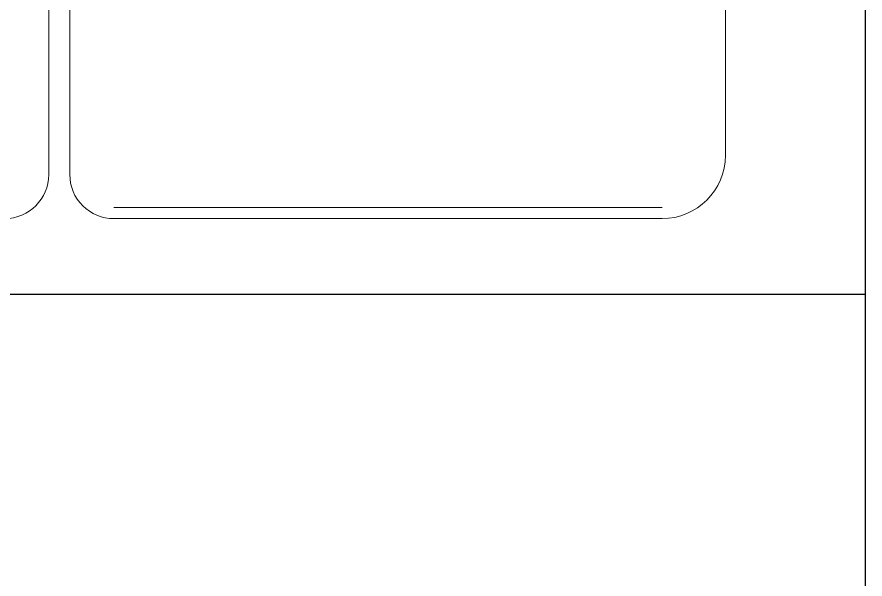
# Model space of a CAD drawing. Header units: inches. Extents: x -246178 to 57169, y -29325 to 19878.
# Drawn here: x 13842.6 to 14097.9, y -7885.7 to -7716.6 of the extents above; entities that cross this region are included whole.
import ezdxf

# ---------------------------------------------------------------- set-up
doc = ezdxf.new("R2010")
doc.units = ezdxf.units.IN
doc.header["$LTSCALE"] = 25
doc.header["$MEASUREMENT"] = 0
doc.linetypes.add('DASHDOT', pattern=[25.4, 12.7, -6.35, 0, -6.35])
doc.layers.add('00-Ground Floor$0$False Ceiling', color=251, linetype='Continuous')
for name, color, linetype, lineweight in [('00-Ground Floor$0$LOADING', 253, 'Continuous', 5), ('00-Ground Floor$0$Walls', 251, 'Continuous', 5), ('E-LITE-CLNG-CNDT', 6, 'DASHDOT', 35)]:
    doc.layers.add(name, color=color, linetype=linetype, lineweight=lineweight)

# ---------------------------------------------------------------- blocks, each defined once
blk = doc.blocks.new('00-Ground Floor$0$GF21008-P')
at = {"layer": '00-Ground Floor$0$LOADING'}
for p, q in [((-0.77088, 0), (0.79062, 0)), ((0.80631, -0.18414), (0.80631, -0.01908)), ((0.8097, -0.18414), (0.8097, -0.01908)), ((-0.7767, -0.1974), (0.79645, -0.1974)), ((0.68432, -0.20374), (0.79645, -0.20374))]:
    blk.add_line(p, q, dxfattribs=at)
for centre, radius, start, end in [((0.79062, -0.01908), 0.01908, 0, 90), ((0.79645, -0.18414), 0.01325, 270, 0), ((0.79645, -0.21699), 0.01325, 0, 90)]:
    blk.add_arc(centre, radius, start, end, dxfattribs=at)
blk = doc.blocks.new('00-Ground Floor$0$A$Ce9e1c4c3')
at = {"layer": '00-Ground Floor$0$False Ceiling', "color": 254}
blk.add_line((-85902.07, -4747.43, 0), (-85902.07, -8477.43, 0), dxfattribs=at)
at = {"layer": '00-Ground Floor$0$False Ceiling', "color": 254, "linetype": 'Continuous'}
blk.add_line((-89502.07, -7800), (-85902.07, -7800), dxfattribs=at)
blk = doc.blocks.new('00-Ground Floor')
at = {"layer": '00-Ground Floor$0$Walls'}
blk.add_line((14097.93, -8477.43, 0), (14097.93, -4747.43, 0), dxfattribs=at)
at = {"layer": '00-Ground Floor$0$False Ceiling', "color": 254}
blk.add_blockref('00-Ground Floor$0$A$Ce9e1c4c3', (100000, 0), dxfattribs=at)
at = {"layer": '00-Ground Floor$0$LOADING', "xscale": 1000, "yscale": 1000, "zscale": 1000, "rotation": 269.9999999999998}
blk.add_blockref('00-Ground Floor$0$GF21008-P', (14055.88, -6967.56), dxfattribs=at)

msp = doc.modelspace()

# ---------------------------------------------------------------- block references
at = {"layer": 'E-LITE-CLNG-CNDT'}
msp.add_blockref('00-Ground Floor', (0, 0), dxfattribs=at)

doc.saveas('drawing.dxf')
